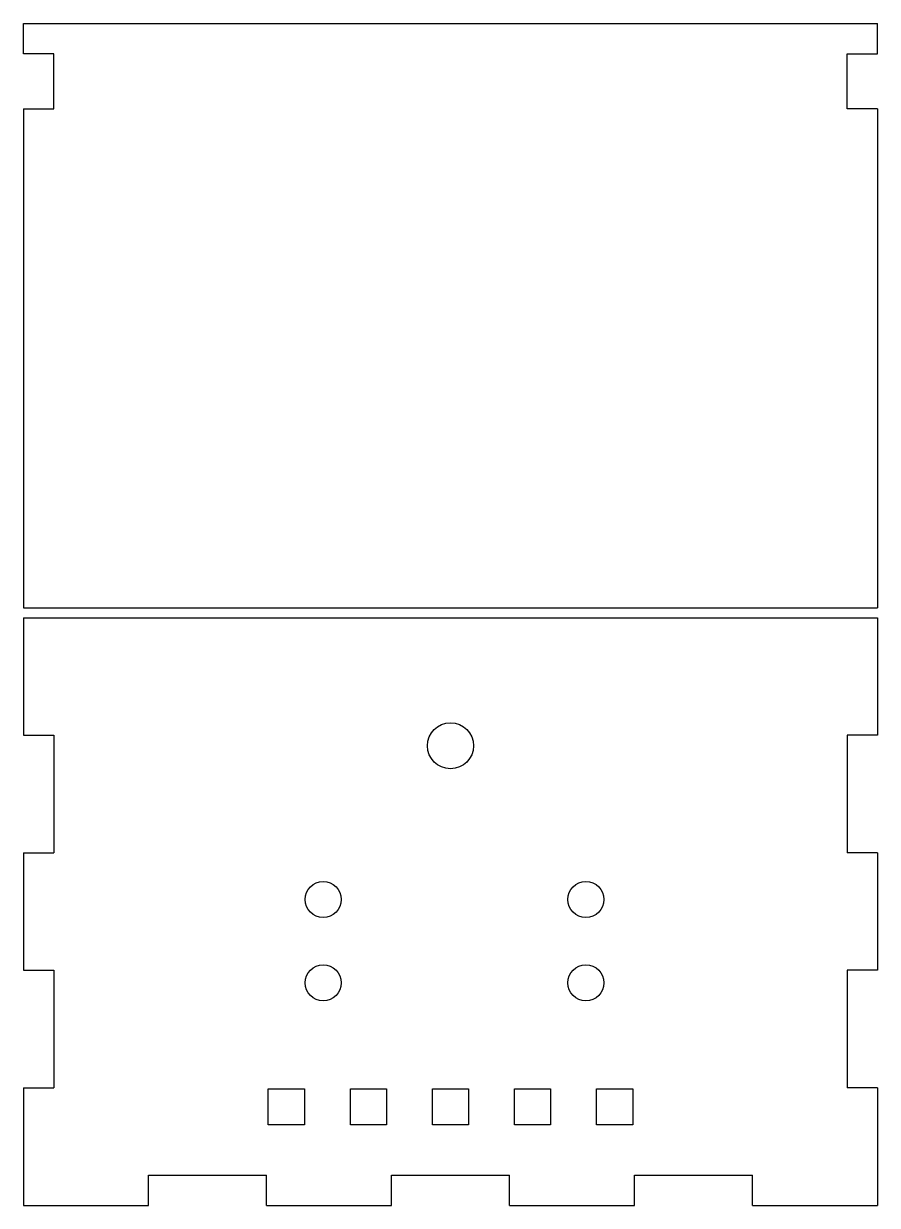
# Model space of a CAD drawing. Header units: millimetres. Extents: x -65 to 65, y -90 to 90.
import ezdxf

# ---------------------------------------------------------------- set-up
doc = ezdxf.new("R2010")
doc.units = ezdxf.units.MM
doc.layers.get('0').update_dxf_attribs({"linetype": 'CONTINUOUS'})

msp = doc.modelspace()

# ---------------------------------------------------------------- linework, layer by layer
for p, q in [((-65, 90), (65, 90)), ((-65, 85.38), (-65, 90)), ((65, 85.38), (65, 90)), ((-60.38, 85.38), (-65, 85.38)), ((-60.38, 77), (-60.38, 85.38)), ((60.38, 85.38), (65, 85.38)), ((60.38, 77), (60.38, 85.38)), ((-65, 77), (-60.38, 77)), ((-65, 77), (-65, 1)), ((65, 77), (60.38, 77)), ((65, 77), (65, 1)), ((-65, 1), (65, 1)), ((-65, -0.5), (65, -0.5)), ((-65, -0.5), (-65, -18.4)), ((65, -0.5), (65, -18.4)), ((-65, -18.4), (-60.38, -18.4)), ((-60.38, -18.4), (-60.38, -36.3)), ((65, -18.4), (60.38, -18.4)), ((60.38, -18.4), (60.38, -36.3)), ((-65, -36.3), (-60.38, -36.3)), ((-65, -36.3), (-65, -54.2)), ((65, -36.3), (60.38, -36.3)), ((65, -36.3), (65, -54.2)), ((-65, -54.2), (-60.38, -54.2)), ((-60.38, -54.2), (-60.38, -72.1)), ((65, -54.2), (60.38, -54.2)), ((60.38, -54.2), (60.38, -72.1)), ((-65, -72.1), (-60.38, -72.1)), ((-65, -72.1), (-65, -90)), ((65, -72.1), (60.38, -72.1)), ((65, -72.1), (65, -90)), ((-46, -90), (-46, -85.38)), ((-46, -85.38), (-28, -85.38)), ((-28, -90), (-28, -85.38)), ((-9, -90), (-9, -85.38)), ((-9, -85.38), (9, -85.38)), ((9, -90), (9, -85.38)), ((28, -90), (28, -85.38)), ((28, -85.38), (46, -85.38)), ((46, -90), (46, -85.38)), ((-65, -90), (-46, -90)), ((-28, -90), (-9, -90)), ((9, -90), (28, -90)), ((46, -90), (65, -90))]:
    msp.add_line(p, q)
for points in [[(-22.25, -77.75), (-27.75, -77.75), (-27.75, -72.25), (-22.25, -72.25)], [(-9.75, -77.75), (-15.25, -77.75), (-15.25, -72.25), (-9.75, -72.25)], [(2.75, -77.75), (-2.75, -77.75), (-2.75, -72.25), (2.75, -72.25)], [(15.25, -77.75), (9.75, -77.75), (9.75, -72.25), (15.25, -72.25)], [(27.75, -77.75), (22.25, -77.75), (22.25, -72.25), (27.75, -72.25)]]:
    msp.add_lwpolyline(points, close=True)
for centre, radius in [((0, -20), 3.5), ((-19.38, -43.41), 2.75), ((20.62, -43.41), 2.75), ((-19.38, -56.11), 2.75), ((20.62, -56.11), 2.75)]:
    msp.add_circle(centre, radius)

doc.saveas('drawing.dxf')
